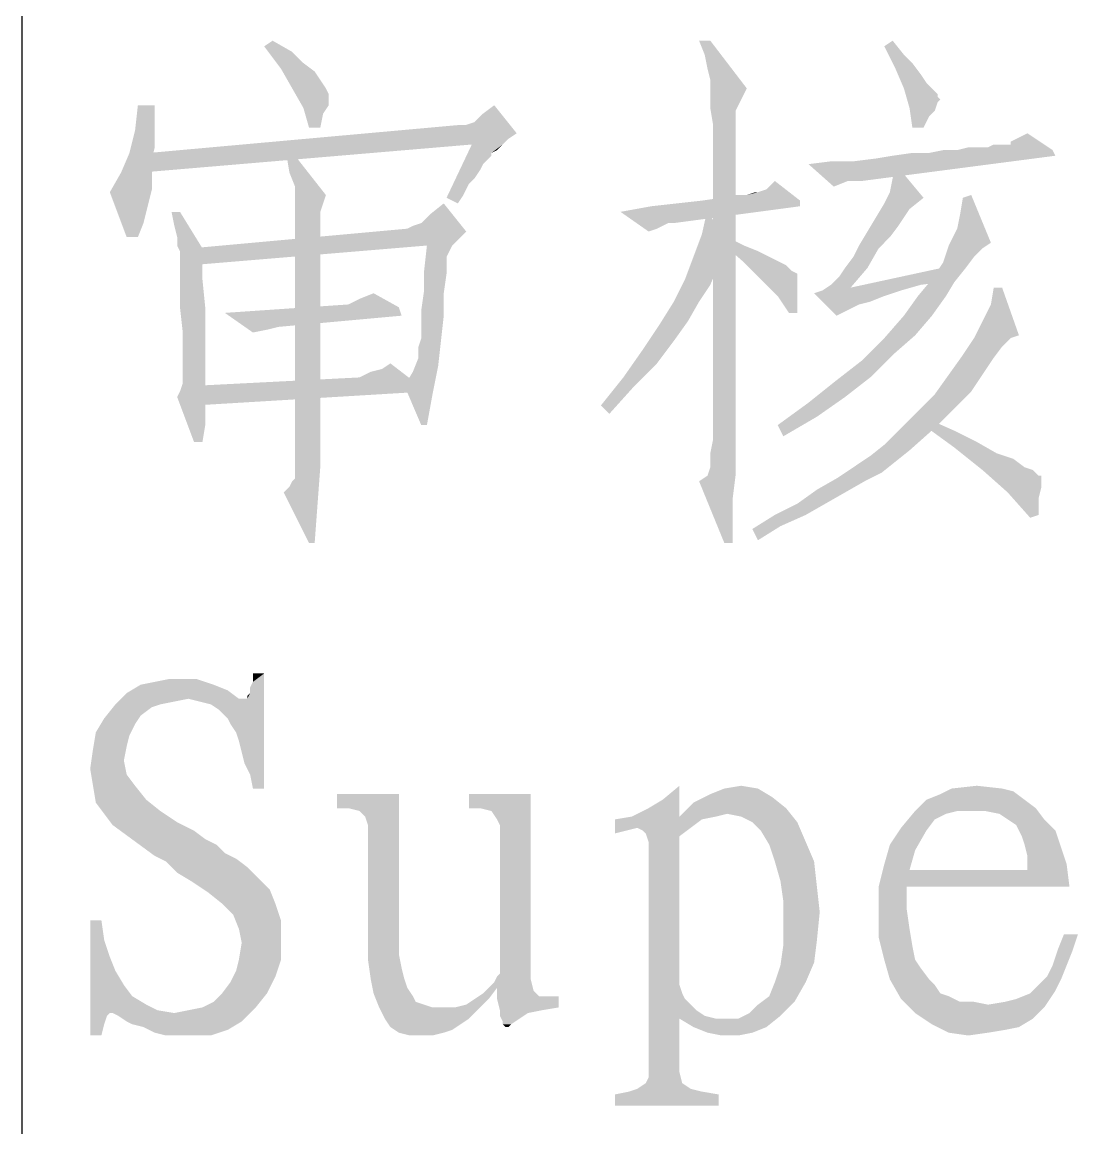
# Model space of a CAD drawing. Header units: millimetres. Extents: x 336 to 634, y 189 to 399.
# Drawn here: x 448.55 to 454.12, y 208.29 to 214.13 of the extents above; entities that cross this region are included whole.
import ezdxf

# ---------------------------------------------------------------- set-up
doc = ezdxf.new("R2010")
doc.units = ezdxf.units.MM

msp = doc.modelspace()

# ---------------------------------------------------------------- linework, layer by layer
at = {"color": 7, "linetype": 'Continuous'}
msp.add_line((448.54993, 194.17685), (448.54993, 255.17685), dxfattribs=at)
for points in [[(449.82788, 214.00418), (449.87233, 214.03381), (449.97603, 213.97455)], [(452.18344, 214.03381), (452.15381, 213.95974), (452.12418, 214.03381)], [(452.16863, 213.88567), (452.15381, 213.95974), (452.18344, 214.03381)], [(452.18344, 213.82641), (452.16863, 213.88567), (452.18344, 214.03381)], [(452.18344, 213.82641), (452.18344, 214.03381), (452.37603, 213.78196)], [(453.10196, 214.00418), (453.1464, 214.03381), (453.20566, 213.95974)], [(449.97603, 213.97455), (449.91677, 213.88567), (449.82788, 214.00418)], [(449.97603, 213.97455), (450.03529, 213.9153), (449.91677, 213.88567)], [(453.20566, 213.95974), (453.16122, 213.88567), (453.10196, 214.00418)], [(453.20566, 213.95974), (453.25011, 213.9153), (453.16122, 213.88567)], [(449.91677, 213.88567), (450.03529, 213.9153), (450.09455, 213.87085)], [(453.16122, 213.88567), (453.25011, 213.9153), (453.29455, 213.85604)], [(450.09455, 213.87085), (449.97603, 213.78196), (449.91677, 213.88567)], [(450.09455, 213.87085), (450.12418, 213.82641), (449.97603, 213.78196)], [(453.29455, 213.85604), (453.20566, 213.78196), (453.16122, 213.88567)], [(453.29455, 213.85604), (453.32418, 213.81159), (453.20566, 213.78196)], [(449.97603, 213.78196), (450.12418, 213.82641), (450.15381, 213.78196)], [(450.15381, 213.78196), (450.03529, 213.67826), (449.97603, 213.78196)], [(450.15381, 213.78196), (450.16863, 213.75233), (450.03529, 213.67826)], [(452.37603, 213.78196), (452.18344, 213.78196), (452.18344, 213.82641)], [(452.37603, 213.78196), (452.18344, 213.73752), (452.18344, 213.78196)], [(452.18344, 213.73752), (452.37603, 213.78196), (452.3464, 213.7227)], [(453.20566, 213.78196), (453.32418, 213.81159), (453.35381, 213.78196)], [(453.35381, 213.78196), (453.23529, 213.67826), (453.20566, 213.78196)], [(453.35381, 213.78196), (453.38344, 213.75233), (453.23529, 213.67826)], [(450.16863, 213.75233), (450.16863, 213.73752), (450.03529, 213.67826)], [(450.16863, 213.73752), (450.16863, 213.69307), (450.03529, 213.67826)], [(452.3464, 213.7227), (452.18344, 213.67826), (452.18344, 213.73752)], [(452.3464, 213.7227), (452.33159, 213.69307), (452.18344, 213.67826)], [(453.38344, 213.75233), (453.38344, 213.73752), (453.23529, 213.67826)], [(453.38344, 213.73752), (453.39825, 213.7227), (453.23529, 213.67826)], [(453.39825, 213.7227), (453.38344, 213.70789), (453.23529, 213.67826)], [(449.25011, 213.69307), (449.25011, 213.60418), (449.1464, 213.55974)], [(449.25011, 213.69307), (449.1464, 213.55974), (449.16122, 213.69307)], [(450.03529, 213.67826), (450.16863, 213.69307), (450.139, 213.64863)], [(450.139, 213.64863), (450.06492, 213.57456), (450.03529, 213.67826)], [(450.939, 213.60418), (450.98344, 213.64863), (451.0427, 213.69307)], [(450.939, 213.60418), (451.0427, 213.69307), (451.16122, 213.54493)], [(452.18344, 213.67826), (452.33159, 213.69307), (452.31677, 213.66344)], [(452.31677, 213.66344), (452.19825, 213.58937), (452.18344, 213.67826)], [(452.31677, 213.66344), (452.31677, 213.619), (452.19825, 213.58937)], [(453.23529, 213.67826), (453.38344, 213.70789), (453.36863, 213.66344)], [(453.36863, 213.66344), (453.25011, 213.57456), (453.23529, 213.67826)], [(453.36863, 213.66344), (453.339, 213.63381), (453.25011, 213.57456)], [(449.1464, 213.55974), (449.25011, 213.60418), (449.25011, 213.53011)], [(450.06492, 213.57456), (450.139, 213.64863), (450.12418, 213.57456)], [(451.16122, 213.54493), (450.89455, 213.58937), (450.939, 213.60418)], [(452.19825, 213.58937), (452.31677, 213.619), (452.31677, 213.54492)], [(453.25011, 213.57456), (453.339, 213.63381), (453.30937, 213.57456)], [(449.25011, 213.53011), (449.11677, 213.44122), (449.1464, 213.55974)], [(450.89455, 213.58937), (451.16122, 213.54493), (449.22048, 213.44122)], [(450.89455, 213.58937), (449.22048, 213.44122), (450.86492, 213.58937)], [(451.16122, 213.54493), (451.11677, 213.5153), (449.22048, 213.44122)], [(452.31677, 213.54492), (452.19825, 213.47085), (452.19825, 213.58937)], [(452.19825, 213.47085), (452.31677, 213.54492), (452.31677, 213.42641)], [(453.76863, 213.50048), (453.79825, 213.5153), (453.85751, 213.54492)], [(453.76863, 213.48567), (453.76863, 213.50048), (453.85751, 213.54492)], [(453.76863, 213.48567), (453.85751, 213.54492), (453.99085, 213.45604)], [(453.79825, 213.5153), (453.82788, 213.53011), (453.85751, 213.54492)], [(449.25011, 213.53011), (449.25011, 213.47085), (449.11677, 213.44122)], [(449.22048, 213.44122), (450.92418, 213.48567), (449.17603, 213.33752)], [(451.11677, 213.5153), (450.92418, 213.48567), (449.22048, 213.44122)], [(451.02788, 213.44122), (450.79085, 213.20418), (450.92418, 213.48567)], [(450.92418, 213.48567), (451.11677, 213.5153), (451.08714, 213.48567)], [(450.92418, 213.48567), (451.08714, 213.48567), (451.02788, 213.44122)], [(451.08714, 213.48567), (451.05751, 213.45604), (451.02788, 213.44122)], [(453.75381, 213.48567), (453.76863, 213.48567), (453.65011, 213.47085)], [(453.739, 213.48567), (453.75381, 213.48567), (453.65011, 213.47085)], [(453.72418, 213.48567), (453.739, 213.48567), (453.65011, 213.47085)], [(453.72418, 213.48567), (453.65011, 213.47085), (453.67974, 213.48567)], [(453.99085, 213.45604), (453.65011, 213.47085), (453.76863, 213.48567)], [(449.23529, 213.41159), (449.07233, 213.33752), (449.11677, 213.44122)], [(449.11677, 213.44122), (449.25011, 213.47085), (449.23529, 213.41159)], [(449.99085, 213.42641), (449.96122, 213.33752), (449.9464, 213.42641)], [(449.99085, 213.26344), (449.96122, 213.33752), (449.99085, 213.42641)], [(449.99085, 213.26344), (449.99085, 213.42641), (450.15381, 213.219)], [(451.02788, 213.44122), (451.02788, 213.42641), (450.79085, 213.20418)], [(451.02788, 213.42641), (451.01307, 213.41159), (450.79085, 213.20418)], [(452.31677, 213.42641), (452.19825, 213.33752), (452.19825, 213.47085)], [(452.19825, 213.33752), (452.31677, 213.42641), (452.31677, 213.29307)], [(452.70196, 213.38196), (452.939, 213.39678), (454.00566, 213.42641)], [(452.90937, 213.29307), (452.70196, 213.38196), (454.00566, 213.42641)], [(452.90937, 213.29307), (454.00566, 213.42641), (452.98344, 213.29307)], [(452.939, 213.39678), (453.05751, 213.41159), (454.00566, 213.42641)], [(454.00566, 213.42641), (453.05751, 213.41159), (453.1464, 213.42641)], [(453.1464, 213.42641), (453.339, 213.44122), (453.99085, 213.45604)], [(453.1464, 213.42641), (453.99085, 213.45604), (454.00566, 213.42641)], [(453.339, 213.44122), (453.1464, 213.42641), (453.25011, 213.44122)], [(453.48714, 213.45604), (453.99085, 213.45604), (453.339, 213.44122)], [(453.48714, 213.45604), (453.339, 213.44122), (453.41307, 213.45604)], [(453.60566, 213.47085), (453.65011, 213.47085), (453.48714, 213.45604)], [(453.60566, 213.47085), (453.48714, 213.45604), (453.5464, 213.47085)], [(453.99085, 213.45604), (453.48714, 213.45604), (453.65011, 213.47085)], [(449.23529, 213.41159), (449.23529, 213.35233), (449.07233, 213.33752)], [(451.01307, 213.41159), (450.98344, 213.38196), (450.79085, 213.20418)], [(450.98344, 213.38196), (450.96863, 213.35233), (450.79085, 213.20418)], [(452.939, 213.39678), (452.70196, 213.38196), (452.82048, 213.39678)], [(452.90937, 213.29307), (452.83529, 213.26344), (452.70196, 213.38196)], [(453.1464, 213.30789), (453.16122, 213.38196), (453.30937, 213.20418)], [(449.23529, 213.30789), (449.01307, 213.23381), (449.07233, 213.33752)], [(449.23529, 213.30789), (449.23529, 213.27826), (449.01307, 213.23381)], [(449.07233, 213.33752), (449.23529, 213.35233), (449.23529, 213.30789)], [(450.96863, 213.35233), (450.939, 213.30789), (450.79085, 213.20418)], [(450.939, 213.30789), (450.90937, 213.27826), (450.79085, 213.20418)], [(452.31677, 213.29307), (452.19825, 213.17456), (452.19825, 213.33752)], [(453.30937, 213.20418), (453.13159, 213.23381), (453.1464, 213.30789)], [(449.23529, 213.27826), (449.23529, 213.24863), (449.01307, 213.23381)], [(449.01307, 213.23381), (449.23529, 213.24863), (449.22048, 213.18937)], [(450.15381, 213.219), (449.99085, 213.219), (449.99085, 213.26344)], [(450.90937, 213.27826), (450.87974, 213.219), (450.79085, 213.20418)], [(452.19825, 213.17456), (452.31677, 213.29307), (452.31677, 213.13011)], [(452.65751, 213.18937), (452.43529, 213.23381), (452.47974, 213.24863)], [(452.47974, 213.24863), (452.52418, 213.29307), (452.65751, 213.18937)], [(449.22048, 213.18937), (449.10196, 212.99678), (449.01307, 213.23381)], [(449.22048, 213.18937), (449.20566, 213.13011), (449.10196, 212.99678)], [(450.15381, 213.219), (449.99085, 213.17456), (449.99085, 213.219)], [(449.99085, 213.17456), (450.15381, 213.219), (450.139, 213.17456)], [(450.79085, 213.20418), (450.87974, 213.219), (450.85011, 213.17456)], [(451.87233, 213.15974), (452.00566, 213.17456), (452.65751, 213.18937)], [(451.87233, 213.15974), (452.65751, 213.18937), (452.65751, 213.15974)], [(452.65751, 213.18937), (452.00566, 213.17456), (452.139, 213.18937)], [(452.139, 213.18937), (452.2427, 213.20418), (452.37603, 213.219)], [(452.65751, 213.18937), (452.139, 213.18937), (452.37603, 213.219)], [(452.37603, 213.219), (452.2427, 213.20418), (452.31677, 213.219)], [(452.43529, 213.23381), (452.37603, 213.219), (452.42048, 213.23381)], [(452.65751, 213.18937), (452.37603, 213.219), (452.43529, 213.23381)], [(453.30937, 213.20418), (453.10196, 213.17456), (453.13159, 213.23381)], [(453.10196, 213.17456), (453.30937, 213.20418), (453.23529, 213.14492)], [(453.48714, 213.04122), (453.50196, 213.1153), (453.56122, 213.219)], [(453.48714, 213.04122), (453.56122, 213.219), (453.66492, 212.96715)], [(453.50196, 213.1153), (453.51677, 213.20418), (453.56122, 213.219)], [(449.20566, 213.13011), (449.19085, 213.07085), (449.10196, 212.99678)], [(449.38344, 213.13011), (449.35381, 213.05604), (449.339, 213.13011)], [(449.36863, 212.99678), (449.35381, 213.05604), (449.38344, 213.13011)], [(449.36863, 212.95233), (449.36863, 212.99678), (449.38344, 213.13011)], [(449.36863, 212.95233), (449.38344, 213.13011), (449.50196, 212.93752)], [(450.139, 213.17456), (449.99085, 213.15974), (449.99085, 213.17456)], [(449.99085, 213.15974), (450.139, 213.17456), (450.12418, 213.13011)], [(450.12418, 213.13011), (449.99085, 213.11529), (449.99085, 213.15974)], [(449.99085, 213.11529), (450.12418, 213.13011), (450.12418, 213.08567)], [(450.65751, 213.07085), (450.70196, 213.11529), (450.77603, 213.17456)], [(450.65751, 213.07085), (450.77603, 213.17456), (450.89455, 213.02641)], [(452.65751, 213.15974), (451.70937, 213.13011), (451.87233, 213.15974)], [(451.96122, 213.07085), (451.70937, 213.13011), (452.65751, 213.15974)], [(451.96122, 213.07085), (451.85751, 213.02641), (451.70937, 213.13011)], [(451.96122, 213.07085), (452.65751, 213.15974), (451.99085, 213.07085)], [(452.139, 213.01159), (452.16863, 213.14492), (452.25751, 212.96715)], [(452.31677, 213.13011), (452.19825, 212.96715), (452.19825, 213.17456)], [(452.19825, 212.96715), (452.31677, 213.13011), (452.31677, 212.93752)], [(453.23529, 213.14492), (453.05751, 213.10048), (453.10196, 213.17456)], [(453.05751, 213.10048), (453.23529, 213.14492), (453.17603, 213.05604)], [(450.12418, 213.08567), (449.99085, 213.05604), (449.99085, 213.11529)], [(450.12418, 213.08567), (450.12418, 213.07085), (449.99085, 213.05604)], [(453.17603, 213.05604), (453.01307, 213.02641), (453.05751, 213.10048)], [(449.10196, 212.99678), (449.19085, 213.07085), (449.16122, 212.99678)], [(450.89455, 213.02641), (449.4427, 212.93752), (450.58344, 213.04122)], [(450.89455, 213.02641), (450.85011, 212.98196), (449.4427, 212.93752)], [(449.99085, 213.05604), (450.12418, 213.07085), (450.12418, 213.05604)], [(450.12418, 213.05604), (450.12418, 213.04122), (449.99085, 212.96715)], [(450.12418, 213.05604), (449.99085, 212.96715), (449.99085, 213.05604)], [(450.12418, 213.04122), (450.12418, 213.01159), (449.99085, 212.96715)], [(450.58344, 213.04122), (450.61307, 213.05604), (450.65751, 213.07085)], [(450.89455, 213.02641), (450.58344, 213.04122), (450.65751, 213.07085)], [(451.96122, 213.07085), (451.93159, 213.05604), (451.85751, 213.02641)], [(451.93159, 213.05604), (451.90196, 213.04122), (451.85751, 213.02641)], [(453.13159, 212.99678), (452.96863, 212.95233), (453.01307, 213.02641)], [(453.01307, 213.02641), (453.17603, 213.05604), (453.13159, 212.99678)], [(453.66492, 212.96715), (453.4427, 212.95233), (453.48714, 213.04122)], [(450.85011, 212.98196), (450.68714, 212.95233), (449.4427, 212.93752)], [(449.99085, 212.96715), (450.12418, 213.01159), (450.12418, 212.96715)], [(450.12418, 212.96715), (450.12418, 212.9227), (449.99085, 212.86344)], [(450.12418, 212.96715), (449.99085, 212.86344), (449.99085, 212.96715)], [(450.68714, 212.95233), (450.85011, 212.98196), (450.82048, 212.95233)], [(452.25751, 212.96715), (452.09455, 212.89307), (452.139, 213.01159)], [(452.09455, 212.89307), (452.25751, 212.96715), (452.22788, 212.84863)], [(452.31677, 212.93752), (452.19825, 212.74492), (452.19825, 212.96715)], [(452.2427, 212.96715), (452.27233, 212.99678), (452.36122, 212.95233)], [(452.36122, 212.95233), (452.36122, 212.86344), (452.2427, 212.96715)], [(452.96863, 212.95233), (453.13159, 212.99678), (453.07233, 212.93752)], [(453.4427, 212.95233), (453.66492, 212.96715), (453.62048, 212.93752)], [(449.50196, 212.93752), (449.38344, 212.9227), (449.36863, 212.95233)], [(449.38344, 212.89307), (449.38344, 212.9227), (449.50196, 212.93752)], [(449.38344, 212.83381), (449.38344, 212.89307), (449.50196, 212.93752)], [(449.38344, 212.83381), (449.50196, 212.93752), (449.50196, 212.77455)], [(449.4427, 212.93752), (450.68714, 212.95233), (449.4427, 212.84863)], [(449.99085, 212.86344), (450.12418, 212.9227), (450.12418, 212.86344)], [(450.82048, 212.95233), (450.80566, 212.9227), (450.67233, 212.819)], [(450.82048, 212.95233), (450.67233, 212.819), (450.68714, 212.95233)], [(450.80566, 212.9227), (450.79085, 212.89307), (450.67233, 212.819)], [(452.19825, 212.74492), (452.31677, 212.93752), (452.31677, 212.70048)], [(452.36122, 212.95233), (452.43529, 212.9227), (452.36122, 212.86344)], [(452.43529, 212.9227), (452.49455, 212.89307), (452.36122, 212.86344)], [(452.89455, 212.83381), (452.939, 212.89307), (453.07233, 212.93752)], [(452.89455, 212.83381), (453.07233, 212.93752), (453.01307, 212.83381)], [(453.07233, 212.93752), (452.939, 212.89307), (452.96863, 212.95233)], [(453.62048, 212.93752), (453.41307, 212.86344), (453.4427, 212.95233)], [(453.62048, 212.93752), (453.57603, 212.89307), (453.41307, 212.86344)], [(450.12418, 212.86344), (450.12418, 212.80418), (449.99085, 212.74492)], [(450.12418, 212.86344), (449.99085, 212.74492), (449.99085, 212.86344)], [(450.79085, 212.89307), (450.79085, 212.86344), (450.67233, 212.819)], [(450.67233, 212.819), (450.79085, 212.86344), (450.79085, 212.80418)], [(452.22788, 212.84863), (452.05011, 212.77456), (452.09455, 212.89307)], [(452.05011, 212.77456), (452.22788, 212.84863), (452.18344, 212.74492)], [(452.36122, 212.86344), (452.49455, 212.89307), (452.55381, 212.86344)], [(452.55381, 212.86344), (452.45011, 212.77456), (452.36122, 212.86344)], [(452.55381, 212.86344), (452.58344, 212.84863), (452.45011, 212.77456)], [(452.58344, 212.84863), (452.61307, 212.819), (452.45011, 212.77456)], [(453.41307, 212.75974), (452.92418, 212.73011), (453.47233, 212.84863)], [(453.53159, 212.83381), (453.35381, 212.77456), (453.41307, 212.86344)], [(453.41307, 212.86344), (453.57603, 212.89307), (453.53159, 212.83381)], [(449.50196, 212.77455), (449.38344, 212.74492), (449.38344, 212.83381)], [(449.99085, 212.74492), (450.12418, 212.80418), (450.12418, 212.73011)], [(450.79085, 212.80418), (450.67233, 212.7153), (450.67233, 212.819)], [(450.67233, 212.7153), (450.79085, 212.80418), (450.77603, 212.70048)], [(452.61307, 212.819), (452.6427, 212.80418), (452.45011, 212.77456)], [(452.45011, 212.77456), (452.6427, 212.80418), (452.6427, 212.77456)], [(452.82048, 212.74492), (452.86492, 212.78937), (453.01307, 212.83381)], [(452.82048, 212.74492), (453.01307, 212.83381), (452.92418, 212.73011)], [(453.01307, 212.83381), (452.86492, 212.78937), (452.89455, 212.83381)], [(453.35381, 212.77456), (453.53159, 212.83381), (453.47233, 212.75974)], [(449.38344, 212.62641), (449.38344, 212.74492), (449.50196, 212.77455)], [(449.38344, 212.62641), (449.50196, 212.77455), (449.51677, 212.62641)], [(450.12418, 212.73011), (449.99085, 212.61159), (449.99085, 212.74492)], [(450.12418, 212.73011), (450.12418, 212.64122), (449.99085, 212.61159)], [(452.18344, 212.74492), (451.99085, 212.65604), (452.05011, 212.77456)], [(451.99085, 212.65604), (452.18344, 212.74492), (452.12418, 212.65604)], [(452.31677, 212.70048), (452.19825, 212.5227), (452.19825, 212.74492)], [(452.6427, 212.77456), (452.539, 212.68567), (452.45011, 212.77456)], [(452.6427, 212.77456), (452.6427, 212.73011), (452.539, 212.68567)], [(452.539, 212.68567), (452.6427, 212.73011), (452.6427, 212.67085)], [(452.92418, 212.73011), (452.77603, 212.71529), (452.82048, 212.74492)], [(452.77603, 212.71529), (452.92418, 212.73011), (453.29455, 212.74492)], [(452.77603, 212.71529), (453.29455, 212.74492), (453.19085, 212.71529)], [(453.41307, 212.75974), (453.29455, 212.74492), (452.92418, 212.73011)], [(453.47233, 212.75974), (453.27974, 212.68567), (453.35381, 212.77456)], [(453.27974, 212.68567), (453.47233, 212.75974), (453.42788, 212.68567)], [(453.62048, 212.55233), (453.66492, 212.64122), (453.72418, 212.73011)], [(453.62048, 212.55233), (453.72418, 212.73011), (453.81307, 212.47826)], [(453.72418, 212.73011), (453.66492, 212.64122), (453.67974, 212.73011)], [(450.27233, 212.64122), (450.33159, 212.67085), (450.40566, 212.70048)], [(450.27233, 212.64122), (450.40566, 212.70048), (450.539, 212.62641)], [(450.77603, 212.70048), (450.65751, 212.61159), (450.67233, 212.7153)], [(450.65751, 212.61159), (450.77603, 212.70048), (450.77603, 212.58196)], [(452.19825, 212.5227), (452.31677, 212.70048), (452.31677, 212.47826)], [(452.6427, 212.67085), (452.59825, 212.59678), (452.539, 212.68567)], [(452.59825, 212.59678), (452.6427, 212.67085), (452.6427, 212.59678)], [(453.19085, 212.71529), (452.73159, 212.70048), (452.77603, 212.71529)], [(452.73159, 212.70048), (453.19085, 212.71529), (453.10196, 212.68567)], [(452.73159, 212.70048), (453.10196, 212.68567), (452.96863, 212.64122)], [(452.73159, 212.70048), (452.96863, 212.64122), (452.87974, 212.59678)], [(452.87974, 212.59678), (452.85011, 212.58196), (452.73159, 212.70048)], [(453.10196, 212.68567), (453.02788, 212.65604), (452.96863, 212.64122)], [(453.42788, 212.68567), (453.20566, 212.58196), (453.27974, 212.68567)], [(453.20566, 212.58196), (453.42788, 212.68567), (453.35381, 212.58196)], [(449.51677, 212.62641), (449.39825, 212.49307), (449.38344, 212.62641)], [(449.39825, 212.49307), (449.51677, 212.62641), (449.51677, 212.47826)], [(450.539, 212.62641), (449.62048, 212.59678), (450.27233, 212.64122)], [(449.62048, 212.59678), (450.539, 212.62641), (450.55381, 212.58196)], [(449.99085, 212.61159), (450.12418, 212.64122), (450.12418, 212.53752)], [(450.12418, 212.53752), (449.99085, 212.44863), (449.99085, 212.61159)], [(450.77603, 212.58196), (450.65751, 212.53752), (450.65751, 212.61159)], [(452.12418, 212.65604), (452.06492, 212.55233), (451.91677, 212.53752)], [(452.12418, 212.65604), (451.91677, 212.53752), (451.99085, 212.65604)], [(452.96863, 212.64122), (452.90937, 212.61159), (452.87974, 212.59678)], [(449.62048, 212.59678), (450.55381, 212.58196), (449.90196, 212.5227)], [(449.90196, 212.5227), (449.76863, 212.49307), (449.62048, 212.59678)], [(450.65751, 212.46344), (450.65751, 212.53752), (450.77603, 212.58196)], [(450.65751, 212.46344), (450.77603, 212.58196), (450.76122, 212.44863)], [(451.91677, 212.53752), (452.06492, 212.55233), (451.99085, 212.44863)], [(453.35381, 212.58196), (453.26492, 212.47826), (453.10196, 212.46344)], [(453.35381, 212.58196), (453.10196, 212.46344), (453.20566, 212.58196)], [(453.81307, 212.47826), (453.57603, 212.46344), (453.62048, 212.55233)], [(449.51677, 212.47826), (449.39825, 212.40418), (449.39825, 212.49307)], [(449.90196, 212.5227), (449.8427, 212.50789), (449.76863, 212.49307)], [(449.99085, 212.44863), (450.12418, 212.53752), (450.12418, 212.43381)], [(451.99085, 212.44863), (451.82788, 212.40418), (451.91677, 212.53752)], [(452.31677, 212.47826), (452.19825, 212.33011), (452.19825, 212.5227)], [(449.39825, 212.40418), (449.51677, 212.47826), (449.51677, 212.34493)], [(450.12418, 212.43381), (449.99085, 212.28567), (449.99085, 212.44863)], [(450.12418, 212.43381), (450.12418, 212.33011), (449.99085, 212.28567)], [(450.76122, 212.44863), (450.6427, 212.419), (450.65751, 212.46344)], [(450.6427, 212.37455), (450.6427, 212.419), (450.76122, 212.44863)], [(450.6427, 212.35974), (450.6427, 212.37455), (450.76122, 212.44863)], [(450.6427, 212.35974), (450.76122, 212.44863), (450.7464, 212.3153)], [(451.82788, 212.40418), (451.99085, 212.44863), (451.90196, 212.33011)], [(452.19825, 212.33011), (452.31677, 212.47826), (452.31677, 212.27085)], [(453.1464, 212.37456), (452.98344, 212.34493), (453.10196, 212.46344)], [(453.10196, 212.46344), (453.26492, 212.47826), (453.1464, 212.37456)], [(453.76863, 212.46344), (453.72418, 212.419), (453.51677, 212.37456)], [(453.76863, 212.46344), (453.51677, 212.37456), (453.57603, 212.46344)], [(453.57603, 212.46344), (453.81307, 212.47826), (453.76863, 212.46344)], [(449.51677, 212.34493), (449.39825, 212.33011), (449.39825, 212.40418)], [(451.90196, 212.33011), (451.72418, 212.25604), (451.82788, 212.40418)], [(452.98344, 212.34493), (453.1464, 212.37456), (453.02788, 212.25604)], [(453.67974, 212.35974), (453.4427, 212.27085), (453.51677, 212.37456)], [(453.51677, 212.37456), (453.72418, 212.419), (453.67974, 212.35974)], [(449.39825, 212.30048), (449.39825, 212.33011), (449.51677, 212.34493)], [(449.39825, 212.25604), (449.39825, 212.30048), (449.51677, 212.34493)], [(449.39825, 212.22641), (449.39825, 212.25604), (449.51677, 212.34493)], [(449.39825, 212.22641), (449.51677, 212.34493), (449.51677, 212.22641)], [(449.99085, 212.28567), (450.12418, 212.33011), (450.12418, 212.19678)], [(450.45011, 212.30048), (450.49455, 212.33011), (450.68714, 212.18196)], [(450.56863, 212.21159), (450.61307, 212.28567), (450.7464, 212.3153)], [(450.56863, 212.21159), (450.7464, 212.3153), (450.71677, 212.16715)], [(450.7464, 212.3153), (450.61307, 212.28567), (450.6427, 212.35974)], [(451.72418, 212.25604), (451.90196, 212.33011), (451.78344, 212.21159)], [(452.31677, 212.27085), (452.19825, 212.16715), (452.19825, 212.33011)], [(453.02788, 212.25604), (452.85011, 212.24122), (452.98344, 212.34493)], [(453.4427, 212.27085), (453.67974, 212.35974), (453.62048, 212.27085)], [(450.68714, 212.18196), (449.45751, 212.21159), (450.33159, 212.25604)], [(450.12418, 212.19678), (449.99085, 212.15233), (449.99085, 212.28567)], [(450.33159, 212.25604), (450.36122, 212.27085), (450.45011, 212.30048)], [(450.68714, 212.18196), (450.33159, 212.25604), (450.45011, 212.30048)], [(450.36122, 212.27085), (450.39085, 212.28567), (450.45011, 212.30048)], [(451.78344, 212.21159), (451.60566, 212.10789), (451.72418, 212.25604)], [(452.19825, 212.16715), (452.31677, 212.27085), (452.31677, 212.07826)], [(452.85011, 212.24122), (453.02788, 212.25604), (452.89455, 212.15233)], [(453.62048, 212.27085), (453.56122, 212.18196), (453.36863, 212.16715)], [(453.62048, 212.27085), (453.36863, 212.16715), (453.4427, 212.27085)], [(449.36863, 212.15233), (449.38344, 212.18196), (449.51677, 212.22641)], [(449.36863, 212.15233), (449.51677, 212.22641), (449.51677, 212.10789)], [(449.51677, 212.22641), (449.38344, 212.18196), (449.39825, 212.22641)], [(450.68714, 212.18196), (449.45751, 212.10789), (449.45751, 212.21159)], [(449.99085, 212.15233), (450.12418, 212.19678), (450.12418, 212.06344)], [(450.71677, 212.16715), (450.65751, 212.00418), (450.56863, 212.21159)], [(451.60566, 212.10789), (451.78344, 212.21159), (451.65011, 212.06344)], [(452.89455, 212.15233), (452.70196, 212.1227), (452.85011, 212.24122)], [(449.51677, 212.10789), (449.45751, 211.91529), (449.36863, 212.15233)], [(450.12418, 212.06344), (449.99085, 212.03381), (449.99085, 212.15233)], [(450.65751, 212.00418), (450.71677, 212.16715), (450.68714, 212.00418)], [(452.31677, 212.07826), (452.19825, 212.03381), (452.19825, 212.16715)], [(452.70196, 212.1227), (452.89455, 212.15233), (452.7464, 212.04863)], [(453.47233, 212.09307), (453.26492, 212.06344), (453.36863, 212.16715)], [(453.36863, 212.16715), (453.56122, 212.18196), (453.47233, 212.09307)], [(449.51677, 212.10789), (449.51677, 212.00418), (449.45751, 211.91529)], [(452.7464, 212.04863), (452.539, 212.00418), (452.70196, 212.1227)], [(453.26492, 212.06344), (453.47233, 212.09307), (453.36863, 211.98937)], [(449.99085, 211.93011), (449.99085, 212.03381), (450.12418, 212.06344)], [(449.99085, 211.93011), (450.12418, 212.06344), (450.12418, 211.93011)], [(452.19825, 211.93011), (452.19825, 212.03381), (452.31677, 212.07826)], [(452.19825, 211.93011), (452.31677, 212.07826), (452.31677, 211.90048)], [(452.539, 212.00418), (452.7464, 212.04863), (452.56863, 211.94493)], [(453.36863, 211.98937), (453.16122, 211.95974), (453.26492, 212.06344)], [(453.30937, 212.00418), (453.339, 212.03381), (453.47233, 211.97455)], [(449.45751, 211.91529), (449.51677, 212.00418), (449.50196, 211.91529)], [(453.10196, 211.90048), (453.16122, 211.95974), (453.36863, 211.98937)], [(453.10196, 211.90048), (453.36863, 211.98937), (453.23529, 211.87085)], [(453.47233, 211.97455), (453.47233, 211.88567), (453.30937, 212.00418)], [(453.47233, 211.97455), (453.59085, 211.9153), (453.47233, 211.88567)], [(450.12418, 211.93011), (449.99085, 211.85604), (449.99085, 211.93011)], [(449.99085, 211.79678), (449.99085, 211.85604), (450.12418, 211.93011)], [(449.99085, 211.79678), (450.12418, 211.93011), (450.12418, 211.78196)], [(452.31677, 211.90048), (452.18344, 211.85604), (452.19825, 211.93011)], [(453.47233, 211.88567), (453.59085, 211.9153), (453.69455, 211.85604)], [(452.16863, 211.73752), (452.18344, 211.78196), (452.31677, 211.90048)], [(452.16863, 211.73752), (452.31677, 211.90048), (452.31677, 211.73752)], [(452.18344, 211.79678), (452.18344, 211.85604), (452.31677, 211.90048)], [(452.18344, 211.78196), (452.18344, 211.79678), (452.31677, 211.90048)], [(453.23529, 211.87085), (453.02788, 211.84122), (453.10196, 211.90048)], [(453.02788, 211.84122), (453.23529, 211.87085), (453.16122, 211.81159)], [(453.69455, 211.85604), (453.62048, 211.76715), (453.47233, 211.88567)], [(453.69455, 211.85604), (453.78344, 211.82641), (453.62048, 211.76715)], [(450.12418, 211.78196), (449.99085, 211.75233), (449.99085, 211.79678)], [(453.16122, 211.81159), (452.939, 211.78196), (453.02788, 211.84122)], [(452.939, 211.78196), (453.16122, 211.81159), (453.08714, 211.75233)], [(453.78344, 211.82641), (453.8427, 211.78196), (453.62048, 211.76715)], [(449.93159, 211.64863), (449.96122, 211.67826), (450.12418, 211.78196)], [(450.06492, 211.38196), (449.93159, 211.64863), (450.12418, 211.78196)], [(449.96122, 211.67826), (449.97603, 211.70789), (450.12418, 211.78196)], [(449.97603, 211.70789), (449.99085, 211.7227), (450.12418, 211.78196)], [(449.99085, 211.73752), (449.99085, 211.75233), (450.12418, 211.78196)], [(449.99085, 211.7227), (449.99085, 211.73752), (450.12418, 211.78196)], [(450.06492, 211.38196), (450.12418, 211.78196), (450.09455, 211.38196)], [(452.31677, 211.73752), (452.12418, 211.70789), (452.16863, 211.73752)], [(452.12418, 211.70789), (452.31677, 211.73752), (452.30196, 211.619)], [(453.08714, 211.75233), (452.85011, 211.7227), (452.939, 211.78196)], [(452.85011, 211.7227), (453.08714, 211.75233), (452.99825, 211.70789)], [(453.62048, 211.76715), (453.8427, 211.78196), (453.88714, 211.76715)], [(453.88714, 211.76715), (453.75381, 211.64863), (453.62048, 211.76715)], [(453.88714, 211.76715), (453.91677, 211.73752), (453.75381, 211.64863)], [(453.93159, 211.73752), (453.93159, 211.70789), (453.75381, 211.64863)], [(453.91677, 211.73752), (453.93159, 211.73752), (453.75381, 211.64863)], [(452.30196, 211.619), (452.25751, 211.38196), (452.12418, 211.70789)], [(452.99825, 211.70789), (452.7464, 211.66344), (452.85011, 211.7227)], [(452.7464, 211.66344), (452.99825, 211.70789), (452.89455, 211.64863)], [(453.93159, 211.70789), (453.93159, 211.67826), (453.75381, 211.64863)], [(453.75381, 211.64863), (453.93159, 211.67826), (453.91677, 211.619)], [(452.30196, 211.619), (452.30196, 211.50048), (452.25751, 211.38196)], [(452.89455, 211.64863), (452.6427, 211.58937), (452.7464, 211.66344)], [(452.6427, 211.58937), (452.89455, 211.64863), (452.79085, 211.58937)], [(453.91677, 211.619), (453.87233, 211.5153), (453.75381, 211.64863)], [(453.91677, 211.619), (453.91677, 211.53011), (453.87233, 211.5153)], [(452.79085, 211.58937), (452.52418, 211.53011), (452.6427, 211.58937)], [(452.52418, 211.53011), (452.79085, 211.58937), (452.68714, 211.53011)], [(452.25751, 211.38196), (452.30196, 211.50048), (452.30196, 211.38196)], [(452.68714, 211.53011), (452.55381, 211.47085), (452.40566, 211.45604)], [(452.68714, 211.53011), (452.40566, 211.45604), (452.52418, 211.53011)], [(452.40566, 211.45604), (452.55381, 211.47085), (452.43529, 211.39678)], [(449.67974, 210.38196), (449.739, 210.55974), (449.82788, 210.69307)], [(449.69455, 210.33752), (449.67974, 210.38196), (449.82788, 210.69307)], [(449.70937, 210.27826), (449.69455, 210.33752), (449.82788, 210.69307)], [(449.72418, 210.219), (449.70937, 210.27826), (449.82788, 210.69307)], [(449.75381, 210.15974), (449.72418, 210.219), (449.82788, 210.69307)], [(449.739, 210.55974), (449.75381, 210.58937), (449.82788, 210.69307)], [(449.75381, 210.619), (449.76863, 210.64863), (449.82788, 210.69307)], [(449.75381, 210.58937), (449.75381, 210.619), (449.82788, 210.69307)], [(449.76863, 210.08567), (449.75381, 210.15974), (449.82788, 210.69307)], [(449.82788, 210.69307), (449.76863, 210.64863), (449.76863, 210.69307)], [(449.76863, 210.08567), (449.82788, 210.69307), (449.82788, 210.08567)], [(449.56122, 210.63381), (449.63529, 210.60418), (449.10196, 210.58937)], [(449.56122, 210.63381), (449.10196, 210.58937), (449.17603, 210.63381)], [(449.51677, 210.64863), (449.17603, 210.63381), (449.25011, 210.64863)], [(449.17603, 210.63381), (449.51677, 210.64863), (449.56122, 210.63381)], [(449.39825, 210.66344), (449.47233, 210.66344), (449.25011, 210.64863)], [(449.39825, 210.66344), (449.25011, 210.64863), (449.32418, 210.66344)], [(449.25011, 210.64863), (449.47233, 210.66344), (449.51677, 210.64863)], [(449.42788, 210.55974), (449.0427, 210.53011), (449.10196, 210.58937)], [(449.42788, 210.55974), (449.10196, 210.58937), (449.63529, 210.60418)], [(449.42788, 210.55974), (449.63529, 210.60418), (449.69455, 210.55974)], [(449.739, 210.55974), (449.739, 210.57455), (449.75381, 210.58937)], [(449.27974, 210.53011), (449.23529, 210.5153), (448.98344, 210.45604)], [(449.27974, 210.53011), (448.98344, 210.45604), (449.0427, 210.53011)], [(449.23529, 210.5153), (449.17603, 210.47085), (448.98344, 210.45604)], [(449.42788, 210.55974), (449.35381, 210.54492), (449.0427, 210.53011)], [(449.0427, 210.53011), (449.35381, 210.54492), (449.27974, 210.53011)], [(449.69455, 210.55974), (449.48714, 210.54492), (449.42788, 210.55974)], [(449.72418, 210.55974), (449.739, 210.55974), (449.48714, 210.54492)], [(449.70937, 210.55974), (449.72418, 210.55974), (449.48714, 210.54492)], [(449.69455, 210.55974), (449.70937, 210.55974), (449.48714, 210.54492)], [(449.5464, 210.53011), (449.48714, 210.54492), (449.739, 210.55974)], [(449.59085, 210.50048), (449.5464, 210.53011), (449.739, 210.55974)], [(449.62048, 210.47085), (449.59085, 210.50048), (449.739, 210.55974)], [(449.63529, 210.45604), (449.62048, 210.47085), (449.739, 210.55974)], [(449.65011, 210.42641), (449.63529, 210.45604), (449.739, 210.55974)], [(449.67974, 210.38196), (449.65011, 210.42641), (449.739, 210.55974)], [(449.1464, 210.42641), (448.939, 210.38196), (448.98344, 210.45604)], [(448.98344, 210.45604), (449.17603, 210.47085), (449.1464, 210.42641)], [(448.939, 210.38196), (449.1464, 210.42641), (449.11677, 210.36715)], [(449.11677, 210.36715), (448.92418, 210.29307), (448.939, 210.38196)], [(449.11677, 210.36715), (449.10196, 210.30789), (448.92418, 210.29307)], [(449.08714, 210.23381), (448.90937, 210.18937), (448.92418, 210.29307)], [(448.92418, 210.29307), (449.10196, 210.30789), (449.08714, 210.23381)], [(448.90937, 210.18937), (449.08714, 210.23381), (449.10196, 210.15974)], [(449.10196, 210.15974), (448.92418, 210.10048), (448.90937, 210.18937)], [(448.92418, 210.10048), (449.10196, 210.15974), (449.1464, 210.10048)], [(449.1464, 210.10048), (448.939, 210.01159), (448.92418, 210.10048)], [(449.1464, 210.10048), (449.20566, 210.02641), (448.939, 210.01159)], [(451.93159, 210.02641), (452.02048, 210.10048), (452.02048, 209.93752)], [(452.25751, 210.08567), (452.3464, 210.10048), (452.43529, 210.08567)], [(453.45751, 210.08567), (453.59085, 210.10048), (453.72418, 210.08567)], [(450.539, 210.05604), (450.21307, 209.98196), (450.21307, 210.05604)], [(450.27233, 209.98196), (450.21307, 209.98196), (450.539, 210.05604)], [(450.33159, 209.96715), (450.27233, 209.98196), (450.539, 210.05604)], [(450.36122, 209.93752), (450.33159, 209.96715), (450.539, 210.05604)], [(450.37603, 209.89307), (450.36122, 209.93752), (450.539, 210.05604)], [(450.37603, 209.89307), (450.539, 210.05604), (450.539, 209.21159)], [(451.23529, 210.05604), (450.90937, 209.98196), (450.90937, 210.05604)], [(450.96863, 209.98196), (450.90937, 209.98196), (451.23529, 210.05604)], [(451.02788, 209.96715), (450.96863, 209.98196), (451.23529, 210.05604)], [(451.05751, 209.9227), (451.02788, 209.96715), (451.23529, 210.05604)], [(451.07233, 209.89307), (451.05751, 209.9227), (451.23529, 210.05604)], [(451.07233, 209.70048), (451.07233, 209.89307), (451.23529, 210.05604)], [(451.07233, 209.55233), (451.07233, 209.70048), (451.23529, 210.05604)], [(451.07233, 209.419), (451.07233, 209.55233), (451.23529, 210.05604)], [(451.07233, 209.30048), (451.07233, 209.419), (451.23529, 210.05604)], [(451.07233, 209.21159), (451.07233, 209.30048), (451.23529, 210.05604)], [(451.07233, 209.15233), (451.07233, 209.21159), (451.23529, 210.05604)], [(451.07233, 209.15233), (451.23529, 210.05604), (451.23529, 209.15233)], [(452.50937, 210.04122), (452.09455, 210.01159), (452.18344, 210.05604)], [(452.09455, 210.01159), (452.50937, 210.04122), (452.58344, 209.98196)], [(452.43529, 210.08567), (452.18344, 210.05604), (452.25751, 210.08567)], [(452.18344, 210.05604), (452.43529, 210.08567), (452.50937, 210.04122)], [(453.32418, 210.02641), (453.39825, 210.05604), (453.78344, 210.07085)], [(453.32418, 210.02641), (453.78344, 210.07085), (453.8427, 210.02641)], [(453.72418, 210.08567), (453.78344, 210.07085), (453.39825, 210.05604)], [(453.72418, 210.08567), (453.39825, 210.05604), (453.45751, 210.08567)], [(448.939, 210.01159), (449.20566, 210.02641), (449.27974, 209.96715)], [(449.27974, 209.96715), (448.98344, 209.95233), (448.939, 210.01159)], [(452.02048, 209.93752), (451.76863, 209.93752), (451.85751, 209.98196)], [(452.02048, 209.93752), (451.85751, 209.98196), (451.93159, 210.02641)], [(452.58344, 209.98196), (452.02048, 209.93752), (452.09455, 210.01159)], [(452.58344, 209.98196), (452.27233, 209.95233), (452.02048, 209.93752)], [(452.3464, 209.93752), (452.27233, 209.95233), (452.58344, 209.98196)], [(452.40566, 209.90789), (452.3464, 209.93752), (452.58344, 209.98196)], [(452.40566, 209.90789), (452.58344, 209.98196), (452.6427, 209.90789)], [(453.8427, 210.02641), (453.90196, 209.98196), (453.26492, 209.96715)], [(453.8427, 210.02641), (453.26492, 209.96715), (453.32418, 210.02641)], [(453.48714, 209.96715), (453.26492, 209.96715), (453.90196, 209.98196)], [(453.56122, 209.96715), (453.48714, 209.96715), (453.90196, 209.98196)], [(453.63529, 209.96715), (453.56122, 209.96715), (453.90196, 209.98196)], [(453.70937, 209.95233), (453.63529, 209.96715), (453.90196, 209.98196)], [(453.75381, 209.9227), (453.70937, 209.95233), (453.90196, 209.98196)], [(453.75381, 209.9227), (453.90196, 209.98196), (453.9464, 209.9227)], [(448.98344, 209.95233), (449.27974, 209.96715), (449.36863, 209.90789)], [(449.36863, 209.90789), (449.02788, 209.89307), (448.98344, 209.95233)], [(452.02048, 209.93752), (452.21307, 209.93752), (451.67974, 209.9227)], [(452.02048, 209.93752), (451.67974, 209.9227), (451.76863, 209.93752)], [(451.67974, 209.9227), (452.21307, 209.93752), (452.139, 209.9227)], [(451.67974, 209.9227), (452.139, 209.9227), (451.79825, 209.87826)], [(451.67974, 209.9227), (451.79825, 209.87826), (451.739, 209.86344)], [(451.739, 209.86344), (451.67974, 209.84863), (451.67974, 209.9227)], [(451.79825, 209.87826), (452.139, 209.9227), (452.07974, 209.87826)], [(452.02048, 209.93752), (452.27233, 209.95233), (452.21307, 209.93752)], [(453.42788, 209.95233), (453.19085, 209.87826), (453.26492, 209.96715)], [(453.42788, 209.95233), (453.36863, 209.9227), (453.19085, 209.87826)], [(453.19085, 209.87826), (453.36863, 209.9227), (453.32418, 209.86344)], [(453.26492, 209.96715), (453.48714, 209.96715), (453.42788, 209.95233)], [(453.9464, 209.9227), (453.79825, 209.89307), (453.75381, 209.9227)], [(453.79825, 209.89307), (453.9464, 209.9227), (454.00566, 209.86344)], [(449.02788, 209.89307), (449.36863, 209.90789), (449.45751, 209.86344)], [(449.45751, 209.86344), (449.25011, 209.73011), (449.02788, 209.89307)], [(449.45751, 209.86344), (449.51677, 209.819), (449.25011, 209.73011)], [(450.539, 209.21159), (450.37603, 209.18196), (450.37603, 209.89307)], [(452.07974, 209.87826), (451.82788, 209.86344), (451.79825, 209.87826)], [(451.8427, 209.84863), (451.82788, 209.86344), (452.07974, 209.87826)], [(451.8427, 209.84863), (452.07974, 209.87826), (452.02048, 209.83381)], [(452.6427, 209.90789), (452.45011, 209.86344), (452.40566, 209.90789)], [(452.45011, 209.86344), (452.6427, 209.90789), (452.68714, 209.80418)], [(452.68714, 209.80418), (452.49455, 209.78937), (452.45011, 209.86344)], [(453.32418, 209.86344), (453.13159, 209.78937), (453.19085, 209.87826)], [(453.13159, 209.78937), (453.32418, 209.86344), (453.26492, 209.75974)], [(454.00566, 209.86344), (453.82788, 209.83381), (453.79825, 209.89307)], [(453.8427, 209.78937), (453.82788, 209.83381), (454.00566, 209.86344)], [(453.8427, 209.78937), (454.00566, 209.86344), (454.03529, 209.77455)], [(449.51677, 209.819), (449.57603, 209.78937), (449.25011, 209.73011)], [(452.02048, 209.83381), (451.85751, 209.80418), (451.8427, 209.84863)], [(451.85751, 209.74493), (451.85751, 209.80418), (452.02048, 209.83381)], [(451.85751, 209.74493), (452.02048, 209.83381), (452.02048, 209.07826)], [(452.52418, 209.70048), (452.49455, 209.78937), (452.68714, 209.80418)], [(452.52418, 209.70048), (452.68714, 209.80418), (452.73159, 209.70048)], [(449.57603, 209.78937), (449.62048, 209.74493), (449.25011, 209.73011)], [(449.25011, 209.73011), (449.62048, 209.74493), (449.67974, 209.7153)], [(452.02048, 209.07826), (451.85751, 208.55974), (451.85751, 209.74493)], [(453.26492, 209.75974), (453.10196, 209.68567), (453.13159, 209.78937)], [(453.10196, 209.68567), (453.26492, 209.75974), (453.23529, 209.65604)], [(454.03529, 209.77455), (453.85751, 209.73011), (453.8427, 209.78937)], [(453.85751, 209.73011), (454.03529, 209.77455), (454.06492, 209.68567)], [(449.67974, 209.7153), (449.30937, 209.70048), (449.25011, 209.73011)], [(449.30937, 209.70048), (449.67974, 209.7153), (449.739, 209.67085)], [(449.739, 209.67085), (449.36863, 209.64122), (449.30937, 209.70048)], [(452.73159, 209.70048), (452.55381, 209.59678), (452.52418, 209.70048)], [(452.55381, 209.59678), (452.73159, 209.70048), (452.7464, 209.56715)], [(453.23529, 209.65604), (453.07233, 209.56715), (453.10196, 209.68567)], [(454.06492, 209.68567), (453.85751, 209.65604), (453.85751, 209.73011)], [(453.85751, 209.65604), (454.06492, 209.68567), (454.07974, 209.56715)], [(449.36863, 209.64122), (449.739, 209.67085), (449.79825, 209.61159)], [(449.79825, 209.61159), (449.4427, 209.59678), (449.36863, 209.64122)], [(453.23529, 209.65604), (453.85751, 209.65604), (453.07233, 209.56715)], [(453.22048, 209.56715), (453.07233, 209.56715), (453.85751, 209.65604)], [(454.07974, 209.56715), (453.22048, 209.56715), (453.85751, 209.65604)], [(449.4427, 209.59678), (449.79825, 209.61159), (449.85751, 209.55233)], [(449.85751, 209.55233), (449.53159, 209.53752), (449.4427, 209.59678)], [(452.7464, 209.56715), (452.56863, 209.49307), (452.55381, 209.59678)], [(449.60566, 209.47826), (449.53159, 209.53752), (449.85751, 209.55233)], [(449.60566, 209.47826), (449.85751, 209.55233), (449.88714, 209.47826)], [(452.56863, 209.49307), (452.7464, 209.56715), (452.76122, 209.43381)], [(453.22048, 209.56715), (453.22048, 209.44863), (453.07233, 209.43381)], [(453.22048, 209.56715), (453.07233, 209.43381), (453.07233, 209.56715)], [(449.88714, 209.47826), (449.66492, 209.419), (449.60566, 209.47826)], [(449.66492, 209.419), (449.88714, 209.47826), (449.91677, 209.38937)], [(452.76122, 209.43381), (452.56863, 209.37455), (452.56863, 209.49307)], [(449.91677, 209.38937), (449.69455, 209.34493), (449.66492, 209.419)], [(452.56863, 209.37455), (452.76122, 209.43381), (452.7464, 209.28567)], [(453.07233, 209.43381), (453.22048, 209.44863), (453.23529, 209.34493)], [(453.23529, 209.34493), (453.07233, 209.30048), (453.07233, 209.43381)], [(448.96863, 209.38937), (448.98344, 209.28567), (448.90937, 208.78196)], [(448.96863, 209.38937), (448.90937, 208.78196), (448.90937, 209.38937)], [(449.69455, 209.34493), (449.91677, 209.38937), (449.91677, 209.28567)], [(449.91677, 209.28567), (449.70937, 209.27085), (449.69455, 209.34493)], [(452.7464, 209.28567), (452.56863, 209.25604), (452.56863, 209.37455)], [(453.07233, 209.30048), (453.23529, 209.34493), (453.25011, 209.25604)], [(448.98344, 209.28567), (449.01307, 209.19678), (448.90937, 208.78196)], [(449.69455, 209.18196), (449.70937, 209.27085), (449.91677, 209.28567)], [(449.69455, 209.18196), (449.91677, 209.28567), (449.91677, 209.18196)], [(452.56863, 209.25604), (452.7464, 209.28567), (452.73159, 209.16715)], [(453.25011, 209.25604), (453.10196, 209.18196), (453.07233, 209.30048)], [(454.12418, 209.3153), (454.02048, 209.24122), (454.05011, 209.3153)], [(454.02048, 209.24122), (454.12418, 209.3153), (454.09455, 209.22641)], [(452.73159, 209.16715), (452.55381, 209.15233), (452.56863, 209.25604)], [(453.10196, 209.18196), (453.25011, 209.25604), (453.26492, 209.18196)], [(454.09455, 209.22641), (453.99085, 209.15233), (454.02048, 209.24122)], [(453.99085, 209.15233), (454.09455, 209.22641), (454.06492, 209.15233)], [(449.01307, 209.19678), (449.0427, 209.1227), (448.90937, 208.78196)], [(449.91677, 209.18196), (449.67974, 209.1227), (449.69455, 209.18196)], [(449.67974, 209.1227), (449.91677, 209.18196), (449.88714, 209.09307)], [(450.37603, 209.18196), (450.539, 209.21159), (450.55381, 209.13752)], [(450.55381, 209.13752), (450.39085, 209.07826), (450.37603, 209.18196)], [(452.52418, 209.06344), (452.55381, 209.15233), (452.73159, 209.16715)], [(452.52418, 209.06344), (452.73159, 209.16715), (452.68714, 209.06344)], [(453.26492, 209.18196), (453.13159, 209.07826), (453.10196, 209.18196)], [(453.26492, 209.18196), (453.29455, 209.13752), (453.13159, 209.07826)], [(449.0427, 209.1227), (449.08714, 209.04863), (448.90937, 208.78196)], [(449.88714, 209.09307), (449.65011, 209.06344), (449.67974, 209.1227)], [(450.39085, 209.07826), (450.55381, 209.13752), (450.56863, 209.07826)], [(451.05751, 209.09307), (451.07233, 209.10789), (451.23529, 209.15233)], [(451.05751, 209.09307), (451.23529, 209.15233), (451.23529, 209.07826)], [(451.23529, 209.15233), (451.07233, 209.10789), (451.07233, 209.15233)], [(453.13159, 209.07826), (453.29455, 209.13752), (453.339, 209.07826)], [(454.06492, 209.15233), (453.96122, 209.09307), (453.99085, 209.15233)], [(453.96122, 209.09307), (454.06492, 209.15233), (454.03529, 209.07826)], [(449.08714, 209.04863), (448.99825, 208.88567), (448.90937, 208.78196)], [(449.08714, 209.04863), (449.01307, 208.90048), (448.99825, 208.88567)], [(449.08714, 209.04863), (449.13159, 208.98937), (449.01307, 208.90048)], [(449.60566, 209.00418), (449.65011, 209.06344), (449.88714, 209.09307)], [(449.60566, 209.00418), (449.88714, 209.09307), (449.8427, 209.00418)], [(450.56863, 209.07826), (450.40566, 209.00418), (450.39085, 209.07826)], [(450.56863, 209.07826), (450.58344, 209.03381), (450.40566, 209.00418)], [(451.01307, 209.03381), (451.0427, 209.06344), (451.23529, 209.07826)], [(451.05751, 209.03381), (451.01307, 209.03381), (451.23529, 209.07826)], [(451.23529, 209.07826), (451.0427, 209.06344), (451.05751, 209.09307)], [(451.05751, 209.03381), (451.23529, 209.07826), (451.25011, 209.019)], [(452.02048, 209.07826), (452.02048, 209.04863), (451.85751, 208.55974)], [(452.02048, 209.04863), (452.03529, 209.00418), (451.85751, 208.55974)], [(452.68714, 209.06344), (452.49455, 208.98937), (452.52418, 209.06344)], [(452.49455, 208.98937), (452.68714, 209.06344), (452.62788, 208.95974)], [(453.339, 209.07826), (453.19085, 208.97455), (453.13159, 209.07826)], [(453.339, 209.07826), (453.36863, 209.04863), (453.19085, 208.97455)], [(453.36863, 209.04863), (453.39825, 209.00418), (453.19085, 208.97455)], [(454.00566, 209.019), (453.87233, 209.00418), (453.91677, 209.04863)], [(454.03529, 209.07826), (453.91677, 209.04863), (453.96122, 209.09307)], [(453.91677, 209.04863), (454.03529, 209.07826), (454.00566, 209.019)], [(449.13159, 208.98937), (449.20566, 208.94493), (449.01307, 208.90048)], [(449.50196, 208.93011), (449.56122, 208.95974), (449.8427, 209.00418)], [(449.50196, 208.93011), (449.8427, 209.00418), (449.78344, 208.93011)], [(449.8427, 209.00418), (449.56122, 208.95974), (449.60566, 209.00418)], [(450.40566, 209.00418), (450.58344, 209.03381), (450.61307, 208.98937)], [(450.61307, 208.98937), (450.43529, 208.93011), (450.40566, 209.00418)], [(450.61307, 208.98937), (450.62788, 208.95974), (450.43529, 208.93011)], [(450.939, 208.97455), (450.98344, 209.00418), (451.05751, 209.03381)], [(450.939, 208.97455), (451.05751, 209.03381), (451.01307, 208.97455)], [(451.05751, 209.03381), (450.98344, 209.00418), (451.01307, 209.03381)], [(451.25011, 209.019), (451.05751, 208.97455), (451.05751, 209.03381)], [(451.25011, 209.019), (451.27974, 208.98937), (451.05751, 208.97455)], [(451.35381, 208.98937), (451.38344, 208.98937), (451.05751, 208.97455)], [(451.30937, 208.98937), (451.35381, 208.98937), (451.05751, 208.97455)], [(451.27974, 208.98937), (451.30937, 208.98937), (451.05751, 208.97455)], [(451.05751, 208.97455), (451.38344, 208.98937), (451.38344, 208.93011)], [(452.03529, 209.00418), (452.05011, 208.97455), (451.85751, 208.55974)], [(452.62788, 208.95974), (452.43529, 208.94493), (452.49455, 208.98937)], [(453.39825, 209.00418), (453.4427, 208.98937), (453.19085, 208.97455)], [(453.19085, 208.97455), (453.4427, 208.98937), (453.50196, 208.95974)], [(453.79825, 208.97455), (453.87233, 209.00418), (454.00566, 209.019)], [(453.79825, 208.97455), (454.00566, 209.019), (453.97603, 208.97455)], [(449.20566, 208.94493), (449.26492, 208.9153), (449.01307, 208.90048)], [(449.10196, 208.85604), (449.35381, 208.90048), (449.78344, 208.93011)], [(449.10196, 208.85604), (449.78344, 208.93011), (449.70937, 208.85604)], [(449.35381, 208.90048), (449.42788, 208.9153), (449.78344, 208.93011)], [(449.78344, 208.93011), (449.42788, 208.9153), (449.50196, 208.93011)], [(450.62788, 208.95974), (450.67233, 208.94493), (450.43529, 208.93011)], [(450.43529, 208.93011), (450.67233, 208.94493), (450.71677, 208.93011)], [(450.71677, 208.93011), (450.46492, 208.87085), (450.43529, 208.93011)], [(450.83529, 208.93011), (450.95381, 208.9153), (450.46492, 208.87085)], [(450.77603, 208.93011), (450.83529, 208.93011), (450.46492, 208.87085)], [(450.71677, 208.93011), (450.77603, 208.93011), (450.46492, 208.87085)], [(450.83529, 208.93011), (450.89455, 208.94493), (451.01307, 208.97455)], [(450.83529, 208.93011), (451.01307, 208.97455), (450.95381, 208.9153)], [(451.01307, 208.97455), (450.89455, 208.94493), (450.939, 208.97455)], [(451.38344, 208.93011), (451.07233, 208.9153), (451.05751, 208.97455)], [(451.07233, 208.9153), (451.38344, 208.93011), (451.29455, 208.9153)], [(452.05011, 208.97455), (452.02048, 208.87085), (451.85751, 208.55974)], [(452.05011, 208.97455), (452.07974, 208.94493), (452.02048, 208.87085)], [(452.07974, 208.94493), (452.10937, 208.9153), (452.02048, 208.87085)], [(452.39085, 208.90048), (452.43529, 208.94493), (452.62788, 208.95974)], [(452.39085, 208.90048), (452.62788, 208.95974), (452.55381, 208.88567)], [(453.50196, 208.95974), (453.26492, 208.90048), (453.19085, 208.97455)], [(453.57603, 208.95974), (453.65011, 208.94493), (453.26492, 208.90048)], [(453.50196, 208.95974), (453.57603, 208.95974), (453.26492, 208.90048)], [(453.65011, 208.94493), (453.9464, 208.93011), (453.26492, 208.90048)], [(453.26492, 208.90048), (453.9464, 208.93011), (453.91677, 208.90048)], [(453.65011, 208.94493), (453.739, 208.95974), (453.97603, 208.97455)], [(453.65011, 208.94493), (453.97603, 208.97455), (453.9464, 208.93011)], [(453.97603, 208.97455), (453.739, 208.95974), (453.79825, 208.97455)], [(448.99825, 208.88567), (448.98344, 208.84122), (448.90937, 208.78196)], [(449.02788, 208.90048), (449.01307, 208.90048), (449.26492, 208.9153)], [(449.02788, 208.90048), (449.26492, 208.9153), (449.35381, 208.90048)], [(449.35381, 208.90048), (449.05751, 208.88567), (449.02788, 208.90048)], [(449.10196, 208.85604), (449.05751, 208.88567), (449.35381, 208.90048)], [(450.46492, 208.87085), (450.95381, 208.9153), (450.90937, 208.87085)], [(450.90937, 208.87085), (450.49455, 208.82641), (450.46492, 208.87085)], [(450.90937, 208.87085), (450.86492, 208.84122), (450.49455, 208.82641)], [(451.29455, 208.9153), (451.22048, 208.90048), (451.07233, 208.88567)], [(451.29455, 208.9153), (451.07233, 208.88567), (451.07233, 208.9153)], [(451.07233, 208.88567), (451.22048, 208.90048), (451.17603, 208.87085)], [(451.17603, 208.87085), (451.08714, 208.85604), (451.07233, 208.88567)], [(451.08714, 208.84122), (451.08714, 208.85604), (451.17603, 208.87085)], [(451.08714, 208.84122), (451.17603, 208.87085), (451.13159, 208.84122)], [(452.02048, 208.87085), (452.02048, 208.58937), (451.85751, 208.55974)], [(452.10937, 208.9153), (452.15381, 208.88567), (452.02048, 208.87085)], [(452.02048, 208.87085), (452.15381, 208.88567), (452.21307, 208.87085)], [(452.21307, 208.87085), (452.09455, 208.82641), (452.02048, 208.87085)], [(452.09455, 208.82641), (452.33159, 208.87085), (452.55381, 208.88567)], [(452.09455, 208.82641), (452.55381, 208.88567), (452.47974, 208.82641)], [(452.27233, 208.87085), (452.33159, 208.87085), (452.09455, 208.82641)], [(452.21307, 208.87085), (452.27233, 208.87085), (452.09455, 208.82641)], [(452.55381, 208.88567), (452.33159, 208.87085), (452.39085, 208.90048)], [(453.91677, 208.90048), (453.35381, 208.84122), (453.26492, 208.90048)], [(453.91677, 208.90048), (453.88714, 208.87085), (453.35381, 208.84122)], [(453.35381, 208.84122), (453.88714, 208.87085), (453.81307, 208.82641)], [(448.90937, 208.78196), (448.98344, 208.84122), (448.96863, 208.78196)], [(449.70937, 208.85604), (449.13159, 208.84122), (449.10196, 208.85604)], [(449.19085, 208.82641), (449.13159, 208.84122), (449.70937, 208.85604)], [(449.19085, 208.82641), (449.70937, 208.85604), (449.63529, 208.81159)], [(449.63529, 208.81159), (449.25011, 208.79678), (449.19085, 208.82641)], [(449.30937, 208.78196), (449.25011, 208.79678), (449.63529, 208.81159)], [(449.38344, 208.78196), (449.30937, 208.78196), (449.63529, 208.81159)], [(449.45751, 208.78196), (449.38344, 208.78196), (449.63529, 208.81159)], [(449.45751, 208.78196), (449.63529, 208.81159), (449.5464, 208.78196)], [(450.49455, 208.82641), (450.86492, 208.84122), (450.82048, 208.81159)], [(450.82048, 208.81159), (450.539, 208.79678), (450.49455, 208.82641)], [(450.539, 208.79678), (450.82048, 208.81159), (450.77603, 208.79678)], [(451.13159, 208.84122), (451.10196, 208.82641), (451.08714, 208.84122)], [(451.10196, 208.82641), (451.13159, 208.84122), (451.11677, 208.82641)], [(452.47974, 208.82641), (452.16863, 208.79678), (452.09455, 208.82641)], [(452.16863, 208.79678), (452.47974, 208.82641), (452.40566, 208.79678)], [(453.81307, 208.82641), (453.4427, 208.79678), (453.35381, 208.84122)], [(453.81307, 208.82641), (453.739, 208.81159), (453.4427, 208.79678)], [(453.4427, 208.79678), (453.739, 208.81159), (453.65011, 208.79678)], [(450.77603, 208.79678), (450.59825, 208.78196), (450.539, 208.79678)], [(450.65751, 208.78196), (450.59825, 208.78196), (450.77603, 208.79678)], [(450.65751, 208.78196), (450.77603, 208.79678), (450.71677, 208.78196)], [(452.40566, 208.79678), (452.2427, 208.78196), (452.16863, 208.79678)], [(452.2427, 208.78196), (452.40566, 208.79678), (452.33159, 208.78196)], [(453.65011, 208.79678), (453.5464, 208.78196), (453.4427, 208.79678)], [(451.8427, 208.53011), (451.85751, 208.55974), (452.02048, 208.58937)], [(451.8427, 208.53011), (452.02048, 208.58937), (452.03529, 208.53011)], [(452.03529, 208.53011), (451.79825, 208.50048), (451.8427, 208.53011)], [(451.79825, 208.50048), (452.03529, 208.53011), (452.07974, 208.50048)], [(452.139, 208.48567), (451.67974, 208.47085), (451.75381, 208.48567)], [(451.67974, 208.47085), (452.139, 208.48567), (452.22788, 208.47085)], [(452.22788, 208.47085), (451.67974, 208.41159), (451.67974, 208.47085)], [(451.67974, 208.41159), (452.22788, 208.47085), (452.22788, 208.41159)], [(452.07974, 208.50048), (451.75381, 208.48567), (451.79825, 208.50048)], [(451.75381, 208.48567), (452.07974, 208.50048), (452.139, 208.48567)]]:
    msp.add_solid(points, dxfattribs=at)

doc.saveas('drawing.dxf')
